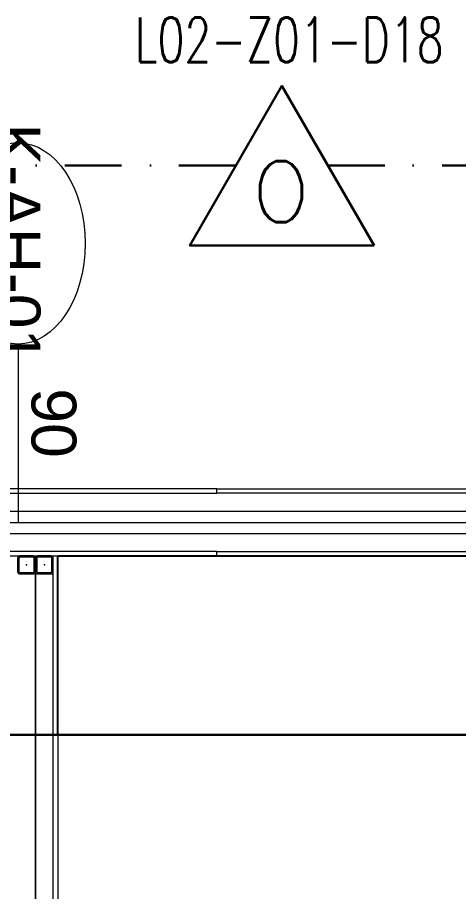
# Model space of a CAD drawing. Extents: x -3709 to 34975, y -230 to 8245.
# Drawn here: x 17171.3 to 17269.8, y 3037.5 to 3232.9 of the extents above; entities that cross this region are included whole.
import ezdxf
from ezdxf.enums import TextEntityAlignment as Align

# ---------------------------------------------------------------- set-up
doc = ezdxf.new("R2010")
doc.units = 0
doc.linetypes.add('DASHDOT', pattern=[25.4, 12.7, -6.35, 0, -6.35])
doc.layers.get('0').update_dxf_attribs({"color": 9, "lineweight": 9})
for name, color, linetype, lineweight in [('05', 9, 'Continuous', 9), ('06D', 9, 'Continuous', 9), ('10', 9, 'Continuous', 9), ('11', 9, 'Continuous', 9), ('22', 8, 'Continuous', 9), ('33', 9, 'BATTING', 9), ('E-DEDEKTÖR NUMARALARI', 20, 'Continuous', 30), ('E-KABLO', 7, 'Continuous', 30), ('E-OPTİK DUMAN DEDEKTÖRÜ', 7, 'Continuous', 30)]:
    doc.layers.add(name, color=color, linetype=linetype, lineweight=lineweight)
doc.styles.add('Arial', font='arial.ttf', dxfattribs={"height": 2.5})
doc.styles.add('E-YAZI', font='txttw.shx')
doc.linetypes.add('BATTING', pattern='A,0.0001,-0.1,[134,ltypeshp.shx,S=0.1,R=0,X=-0.1,Y=0],-0.2,[134,ltypeshp.shx,S=0.1,R=180,X=0.1,Y=0],-0.1', length=0.4001)

# ---------------------------------------------------------------- blocks, each defined once
blk = doc.blocks.new('Prf-40x40')
for points in [[(1.5, -2), (-1.5, -2, -0.414214), (-2, -1.5), (-2, 1.5, -0.414214), (-1.5, 2), (1.5, 2, -0.414214), (2, 1.5), (2, -1.5, -0.414214)], [(1.5, -1.7), (-1.5, -1.7, -0.414214), (-1.7, -1.5), (-1.7, 1.5, -0.414214), (-1.5, 1.7), (1.5, 1.7, -0.414214), (1.7, 1.5), (1.7, -1.5, -0.414214)]]:
    blk.add_lwpolyline(points, format="xyb", close=True)
blk.add_point((0, 0))
blk = doc.blocks.new('0_doorno')
blk.add_lwpolyline([(4.5, 0), (12.5, 0)])
blk.add_ellipse((0, 0), major_axis=(-4.5, 0), ratio=0.666667)
at = {"style": 'Arial'}
blk.add_attdef('YUKSEKLIK', text='', height=2, dxfattribs=at).set_placement((5, 5.9), align=Align.TOP_LEFT)
blk.add_attdef('KAPINO', text='', height=1.4, dxfattribs=at).set_placement((-0.019, -0.035), align=Align.MIDDLE)
blk.add_attdef('GENISLIK', text='', height=2, dxfattribs=at).set_placement((5, -1.895), align=Align.BOTTOM_LEFT)
blk = doc.blocks.new('m-çalışma dolap modül')
at = {"lineweight": -3, "ltscale": 0.5}
blk.add_lwpolyline([(0, 40), (120, 40), (120, 0), (0, 0)], close=True, dxfattribs=at)
blk = doc.blocks.new('100_OPTİK DUMAN DEDEKTÖRÜ 085')
at = {"layer": 'E-OPTİK DUMAN DEDEKTÖRÜ', "color": 4}
blk.add_lwpolyline([(2.059, 0), (0, 3.566), (-2.059, 0)], close=True, dxfattribs=at)
at = {"layer": 'E-OPTİK DUMAN DEDEKTÖRÜ', "color": 3, "style": 'E-YAZI'}
blk.add_text('O', height=1.36, dxfattribs=at).set_placement((-0.022, 1.201), align=Align.MIDDLE)

msp = doc.modelspace()

# ---------------------------------------------------------------- linework, layer by layer
at = {"layer": '06D'}
for points in [[(16884.34, 3122.5), (17215.84, 3122.5)], [(17215.84, 3122.5), (17447.84, 3122.5)], [(16884.34, 3117.5), (17215.84, 3117.5)], [(17215.84, 3117.5), (17447.84, 3117.5)], [(17175.34, 3108.83), (17175.34, 2882.93)]]:
    msp.add_lwpolyline(points, dxfattribs=at)
at = {"layer": '11'}
for points in [[(17215.84, 3126.5), (17215.84, 3127.5), (16880.84, 3127.5), (16880.84, 3126.5), (17215.84, 3126.5)], [(17215.84, 3127.5), (17452.84, 3127.5), (17452.84, 3126.5), (17215.84, 3126.5), (17215.84, 3127.5)], [(17215.84, 3112.5), (17215.84, 3113.5), (16880.84, 3113.5), (16880.84, 3112.5), (17215.84, 3112.5)], [(17179.31, 3112.5), (17180.31, 3112.5), (17180.31, 3026.33)], [(17215.84, 3113.5), (17452.84, 3113.5), (17452.84, 3112.5), (17215.84, 3112.5), (17215.84, 3113.5)], [(17180.31, 2869.5), (17179.31, 2869.5), (17179.31, 3109)]]:
    msp.add_lwpolyline(points, dxfattribs=at)
at = {"layer": '33', "ltscale": 0.3}
for points in [[(16881.44, 3120), (17215.84, 3120)], [(17215.84, 3120), (17447.84, 3120)], [(17175.31, 2879.5), (17175.31, 3112.4)]]:
    msp.add_lwpolyline(points, dxfattribs=at)
at = {"layer": 'E-KABLO', "color": 6, "linetype": 'DASHDOT'}
for p, q in [((17220.06, 3199.74), (16963.07, 3199.74)), ((17240.64, 3199.74), (17464.44, 3199.74))]:
    msp.add_line(p, q, dxfattribs=at)
at = {"layer": 'E-KABLO', "color": 5, "linetype": 'Continuous'}
msp.add_line((17360.31, 3072.5), (16992.28, 3072.5), dxfattribs=at)

# ---------------------------------------------------------------- block references
at = {"layer": '05', "lineweight": -3}
msp.add_blockref('m-çalışma dolap modül', (17180.31, 3072.5), dxfattribs=at)
at = {"layer": '10', "xscale": -1, "rotation": 270}
for p in [(17173.31, 3110.5), (17177.31, 3110.5)]:
    msp.add_blockref('Prf-40x40', p, dxfattribs=at)
at = {"layer": '22'}
ref = msp.add_blockref('0_doorno', (17171.44, 3182.35), dxfattribs=dict(at, xscale=5, yscale=5, zscale=5, rotation=270))
ref.add_attrib('KAPINO', 'K-AH-01', dxfattribs={"layer": '0', "height": 10, "rotation": 270, "style": 'Arial'}).set_placement((17171.44, 3182.35), align=Align.MIDDLE)
ref.add_attrib('GENISLIK', '90', dxfattribs={"layer": '0', "height": 10, "rotation": 270, "style": 'Arial'}).set_placement((17171.44, 3149.98), align=Align.BOTTOM_LEFT)
ref.add_attrib('YUKSEKLIK', '220', dxfattribs={"layer": '0', "height": 10, "rotation": 270, "style": 'Arial'}).set_placement((17168.94, 3157.58), align=Align.TOP_LEFT)
at = {"layer": 'E-OPTİK DUMAN DEDEKTÖRÜ', "xscale": 10, "yscale": 10, "zscale": 10}
msp.add_blockref('100_OPTİK DUMAN DEDEKTÖRÜ 085', (17230.35, 3181.91), dxfattribs=at)

# ---------------------------------------------------------------- texts
at = {"layer": 'E-DEDEKTÖR NUMARALARI', "style": 'E-YAZI', "width": 0.7}
msp.add_text('L02-Z01-D18', height=10, dxfattribs=at).set_placement((17197.48, 3222.86))

doc.saveas('drawing.dxf')
